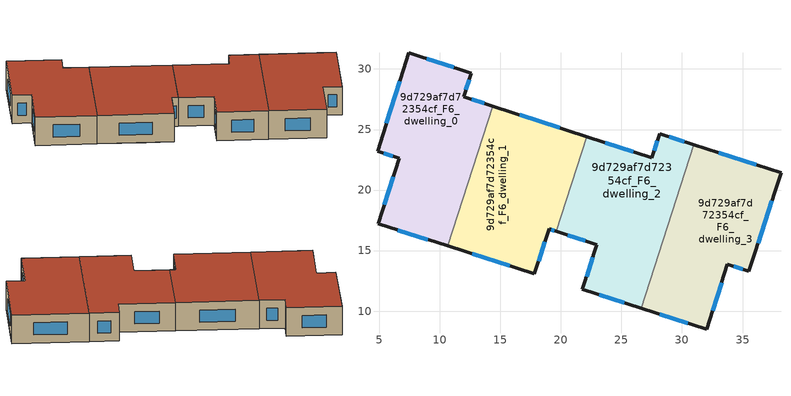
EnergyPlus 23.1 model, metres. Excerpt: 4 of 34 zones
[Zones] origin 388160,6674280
9d729af7d72354cf_F6_dwelling_0
 floor to 9d729af7d72354cf_F5_dwelling_0 (EU_floor_Construction): 12.61,29.66 11.97,27.71 12.85,27.43 9.13,15.87 4.89,17.23 6.64,22.63 4.85,23.2 7.44,31.33 z18
 floor to 9d729af7d72354cf_F5_dwelling_1 (EU_floor_Construction): 14.36,26.93 10.64,15.38 9.13,15.87 12.85,27.43 z18
 wall outside (EU_wall_Construction): 14.36,26.93 11.97,27.71 12.61,29.66 7.44,31.33 4.85,23.2 6.64,22.63 4.89,17.23 10.64,15.38 z18:21
 wall to 9d729af7d72354cf_F6_dwelling_1 (EU_wall_Construction): 10.64,15.38 14.36,26.93 z18:21
 window (EU_Window_Construction): 6.54,16.7 9,15.91 / 6.14,21.08 5.39,18.77 / 5.36,23.04 6.13,22.79 / 6.7,29.01 5.59,25.52 / 11.13,30.14 8.92,30.85 / 12.15,28.27 12.43,29.11 / 13.68,27.16 12.65,27.49 z18.86:20.14
 roof outside (EU_roof_Construction): 10.64,15.38 14.36,26.93 11.97,27.71 12.61,29.66 7.44,31.33 4.85,23.2 6.64,22.63 4.89,17.23 z21
9d729af7d72354cf_F6_dwelling_1
 floor to 9d729af7d72354cf_F5_dwelling_1 (EU_floor_Construction): 18.91,25.46 15.2,13.92 10.64,15.38 14.36,26.93 z18
 floor to 9d729af7d72354cf_F5_dwelling_3 (EU_floor_Construction): 20.57,19.54 19.62,16.59 19.02,16.79 17.82,13.08 15.2,13.92 17.34,20.58 z18
 floor to 9d729af7d72354cf_F5_dwelling_2 (EU_floor_Construction): 22.14,24.41 20.57,19.54 17.34,20.58 18.91,25.46 z18
 wall outside (EU_wall_Construction): 10.64,15.38 17.82,13.08 19.02,16.79 19.62,16.59 / 22.14,24.41 14.36,26.93 z18:21
 wall to 9d729af7d72354cf_F6_dwelling_2 (EU_wall_Construction): 19.62,16.59 22.14,24.41 z18:21
 window (EU_Window_Construction): 18.16,14.14 18.68,15.73 / 12.69,14.72 15.77,13.73 / 19.92,25.13 16.59,26.21 / 19.19,16.73 19.45,16.65 z18.86:20.14
 roof outside (EU_roof_Construction): 19.62,16.59 22.14,24.41 14.36,26.93 10.64,15.38 17.82,13.08 19.02,16.79 z21
9d729af7d72354cf_F6_dwelling_2
 floor to 9d729af7d72354cf_F5_dwelling_2 (EU_floor_Construction): 30.97,23.75 28.77,16.9 20.57,19.54 22.14,24.41 27.51,22.67 28.16,24.66 z18
 floor to 9d729af7d72354cf_F5_dwelling_3 (EU_floor_Construction): 28.77,16.9 26.63,10.25 21.78,11.8 22.97,15.49 19.62,16.59 20.57,19.54 z18
 wall outside (EU_wall_Construction): 19.62,16.59 22.97,15.49 21.78,11.8 26.62,10.25 / 30.97,23.75 28.16,24.66 27.51,22.67 22.14,24.41 z18:21
 wall to 9d729af7d72354cf_F6_dwelling_3 (EU_wall_Construction): 26.62,10.25 30.97,23.75 z18:21
 window (EU_Window_Construction): 23.16,11.36 25.24,10.69 / 22.63,14.44 22.12,12.86 / 20.58,16.28 22.02,15.81 / 25.97,23.17 23.67,23.91 / 27.97,24.09 27.69,23.24 / 30.17,24.01 28.96,24.4 z18.86:20.14
 roof outside (EU_roof_Construction): 26.62,10.25 30.97,23.75 28.16,24.66 27.51,22.67 22.14,24.41 19.62,16.59 22.97,15.49 21.78,11.8 z21
9d729af7d72354cf_F6_dwelling_3
 floor to 9d729af7d72354cf_F5_dwelling_4 (EU_floor_Construction): 38.18,21.43 35.53,13.27 33.76,13.85 32.03,8.51 27.92,9.83 32.27,23.33 z18
 floor adiabatic (EU_floor_Construction): 32.27,23.33 27.92,9.83 32.03,8.51 26.62,10.25 30.97,23.75 z18
 wall outside (EU_wall_Construction): 26.62,10.25 32.03,8.51 33.76,13.85 35.53,13.27 38.18,21.43 30.97,23.75 z18:21
 window (EU_Window_Construction): 32.52,10.04 33.26,12.33 / 28.17,9.75 30.49,9.01 / 36.12,22.09 33.03,23.08 / 36.29,15.6 37.42,19.1 / 34.26,13.69 35.03,13.44 z18.86:20.14
 roof outside (EU_roof_Construction): 35.53,13.27 38.18,21.43 30.97,23.75 26.62,10.25 32.03,8.51 33.76,13.85 z21
[Building]
EU S2 Campaign: North Axis=0; Terrain=City; Solar Distribution=FullExterior
[Site:Location]
Helsinki-Vantaa.AP: Latitude=60.317; Longitude=24.963; Time Zone=2; Elevation=54.6
[SizingPeriod:WeatherFileDays]
AnnualSizingPeriod: Begin Month=1; Begin Day of Month=1; End Month=12; End Day of Month=31; Day of Week for Start Day=Monday; Use Weather File Daylight Saving Period=No; Use Weather File Rain and Snow Indicators=No
[MATERIAL]
EU_InternalMass_Material: Roughness=MediumRough; Thickness=0.1; Conductivity=1; Density=1800; Specific Heat=900; Thermal Absorptance=0.9; Solar Absorptance=0.7; Visible Absorptance=0.7
[MATERIAL:NOMASS] Roughness=MediumRough; Thermal Absorptance=0.9; Solar Absorptance=0.7; Visible Absorptance=0.7
Name | Thermal Resistance
EU_wall_NoMass | 5.91765
EU_roof_NoMass | 11.1778
EU_floor_NoMass | 6.2875
[WINDOWMATERIAL:SIMPLEGLAZINGSYSTEM]
EU_Window_SimpleGlazing: UFactor=0.994035; Solar Heat Gain Coefficient=0.7; Visible Transmittance=0.7
[CONSTRUCTION]
EU_wall_Construction: EU_wall_NoMass
EU_roof_Construction: EU_roof_NoMass
EU_floor_Construction: EU_floor_NoMass
EU_Window_Construction: EU_Window_SimpleGlazing
EU_InternalMass_Construction: EU_InternalMass_Material
[ZONE] Type=1; Multiplier=1; Ceiling Height=autocalculate; Floor Area=autocalculate; Part of Total Floor Area=Yes
Name | Volume
9d729af7d72354cf_F6_dwelling_0 | 290.012
9d729af7d72354cf_F6_dwelling_1 | 290.013
9d729af7d72354cf_F6_dwelling_2 | 290.037
9d729af7d72354cf_F6_dwelling_3 | 289.986
[INTERNALMASS] Construction=EU_InternalMass_Construction
Name | Zone or ZoneList | Surface Area
9d729af7d72354cf_F6_dwelling_0_EU_InternalMass | 9d729af7d72354cf_F6_dwelling_0 | 96.6708
9d729af7d72354cf_F6_dwelling_1_EU_InternalMass | 9d729af7d72354cf_F6_dwelling_1 | 96.671
9d729af7d72354cf_F6_dwelling_2_EU_InternalMass | 9d729af7d72354cf_F6_dwelling_2 | 96.679
9d729af7d72354cf_F6_dwelling_3_EU_InternalMass | 9d729af7d72354cf_F6_dwelling_3 | 96.6619
[OTHEREQUIPMENT] Fuel Type=Electricity; Design Level Calculation Method=Watts/Area; Power per Zone Floor Area=1; Fraction Latent=0; Fraction Radiant=0; Fraction Lost=0; Carbon Dioxide Generation Rate=0; EndUse Subcategory=EU_Step8_InternalGains
Name | Zone or ZoneList or Space or SpaceList | Schedule
EU_Step8_InternalGain_9d729af7d72354cf_F6_dwelling_0_f000 | 9d729af7d72354cf_F6_dwelling_0 | EU_Step8_GainSchedule_9d729af7d72354cf_F6_dwelling_0_f000
EU_Step8_InternalGain_9d729af7d72354cf_F6_dwelling_1_f000 | 9d729af7d72354cf_F6_dwelling_1 | EU_Step8_GainSchedule_9d729af7d72354cf_F6_dwelling_1_f000
EU_Step8_InternalGain_9d729af7d72354cf_F6_dwelling_2_f000 | 9d729af7d72354cf_F6_dwelling_2 | EU_Step8_GainSchedule_9d729af7d72354cf_F6_dwelling_2_f000
EU_Step8_InternalGain_9d729af7d72354cf_F6_dwelling_3_f000 | 9d729af7d72354cf_F6_dwelling_3 | EU_Step8_GainSchedule_9d729af7d72354cf_F6_dwelling_3_f000
[ZONEVENTILATION:DESIGNFLOWRATE] Schedule=EU_AlwaysOn; Design Flow Rate Calculation Method=AirChanges/Hour; Air Changes per Hour=0.596421; Ventilation Type=Natural; Fan Pressure Rise=0; Fan Total Efficiency=1; Constant Term Coefficient=1; Temperature Term Coefficient=0; Velocity Term Coefficient=0; Velocity Squared Term Coefficient=0; Minimum Indoor Temperature=-100; Maximum Indoor Temperature=100; Delta Temperature=-100; Minimum Outdoor Temperature=-100; Maximum Outdoor Temperature=100; Maximum Wind Speed=40
Name | Zone or ZoneList or Space or SpaceList
EU_ConstantAir_9d729af7d72354cf_F6_dwelling_0 | 9d729af7d72354cf_F6_dwelling_0
EU_ConstantAir_9d729af7d72354cf_F6_dwelling_1 | 9d729af7d72354cf_F6_dwelling_1
EU_ConstantAir_9d729af7d72354cf_F6_dwelling_2 | 9d729af7d72354cf_F6_dwelling_2
EU_ConstantAir_9d729af7d72354cf_F6_dwelling_3 | 9d729af7d72354cf_F6_dwelling_3
[HVACTEMPLATE:THERMOSTAT] Constant Heating Setpoint=20; Constant Cooling Setpoint=50
EU_HeatOnly_9d729af7d72354cf_F0_dwelling_0; EU_HeatOnly_9d729af7d72354cf_F0_dwelling_1; EU_HeatOnly_9d729af7d72354cf_F0_dwelling_2; EU_HeatOnly_9d729af7d72354cf_F0_dwelling_3; EU_HeatOnly_9d729af7d72354cf_F0_dwelling_4; EU_HeatOnly_9d729af7d72354cf_F1_dwelling_0; EU_HeatOnly_9d729af7d72354cf_F1_dwelling_1; EU_HeatOnly_9d729af7d72354cf_F1_dwelling_2; EU_HeatOnly_9d729af7d72354cf_F1_dwelling_3; EU_HeatOnly_9d729af7d72354cf_F1_dwelling_4; EU_HeatOnly_9d729af7d72354cf_F2_dwelling_0; EU_HeatOnly_9d729af7d72354cf_F2_dwelling_1; EU_HeatOnly_9d729af7d72354cf_F2_dwelling_2; EU_HeatOnly_9d729af7d72354cf_F2_dwelling_3; EU_HeatOnly_9d729af7d72354cf_F2_dwelling_4; EU_HeatOnly_9d729af7d72354cf_F3_dwelling_0; EU_HeatOnly_9d729af7d72354cf_F3_dwelling_1; EU_HeatOnly_9d729af7d72354cf_F3_dwelling_2; EU_HeatOnly_9d729af7d72354cf_F3_dwelling_3; EU_HeatOnly_9d729af7d72354cf_F3_dwelling_4; EU_HeatOnly_9d729af7d72354cf_F4_dwelling_0; EU_HeatOnly_9d729af7d72354cf_F4_dwelling_1; EU_HeatOnly_9d729af7d72354cf_F4_dwelling_2; EU_HeatOnly_9d729af7d72354cf_F4_dwelling_3; EU_HeatOnly_9d729af7d72354cf_F4_dwelling_4; EU_HeatOnly_9d729af7d72354cf_F5_dwelling_0; EU_HeatOnly_9d729af7d72354cf_F5_dwelling_1; EU_HeatOnly_9d729af7d72354cf_F5_dwelling_2; EU_HeatOnly_9d729af7d72354cf_F5_dwelling_3; EU_HeatOnly_9d729af7d72354cf_F5_dwelling_4; EU_HeatOnly_9d729af7d72354cf_F6_dwelling_0; EU_HeatOnly_9d729af7d72354cf_F6_dwelling_1; EU_HeatOnly_9d729af7d72354cf_F6_dwelling_2; EU_HeatOnly_9d729af7d72354cf_F6_dwelling_3
[HVACTEMPLATE:ZONE:IDEALLOADSAIRSYSTEM] System Availability Schedule=EU_AlwaysOn; Maximum Heating Supply Air Temperature=50; Minimum Cooling Supply Air Temperature=13; Maximum Heating Supply Air Humidity Ratio=0.0156; Minimum Cooling Supply Air Humidity Ratio=0.0077; Heating Limit=NoLimit; Cooling Limit=NoLimit; Heating Availability Schedule=EU_AlwaysOn; Cooling Availability Schedule=EU_CoolingOff; Dehumidification Control Type=ConstantSensibleHeatRatio; Cooling Sensible Heat Ratio=0.7; Dehumidification Setpoint=60; Humidification Control Type=None; Humidification Setpoint=30; Outdoor Air Method=None; Outdoor Air Flow Rate per Person=0.00944; Outdoor Air Flow Rate per Zone Floor Area=0; Outdoor Air Flow Rate per Zone=0; Demand Controlled Ventilation Type=None; Outdoor Air Economizer Type=NoEconomizer; Heat Recovery Type=None; Sensible Heat Recovery Effectiveness=0.7; Latent Heat Recovery Effectiveness=0.65
Name | Template Thermostat
9d729af7d72354cf_F6_dwelling_0 | EU_HeatOnly_9d729af7d72354cf_F6_dwelling_0
9d729af7d72354cf_F6_dwelling_1 | EU_HeatOnly_9d729af7d72354cf_F6_dwelling_1
9d729af7d72354cf_F6_dwelling_2 | EU_HeatOnly_9d729af7d72354cf_F6_dwelling_2
9d729af7d72354cf_F6_dwelling_3 | EU_HeatOnly_9d729af7d72354cf_F6_dwelling_3
[SIZING:ZONE] Zone Cooling Design Supply Air Temperature Input Method=SupplyAirTemperature; Zone Cooling Design Supply Air Temperature=13; Zone Heating Design Supply Air Temperature Input Method=SupplyAirTemperature; Zone Heating Design Supply Air Temperature=50; Zone Cooling Design Supply Air Humidity Ratio=0.008; Zone Heating Design Supply Air Humidity Ratio=0.008; Cooling Design Air Flow Method=DesignDay; Cooling Design Air Flow Rate=0; Cooling Minimum Air Flow per Zone Floor Area=0.000762; Cooling Minimum Air Flow=0; Cooling Minimum Air Flow Fraction=0.2; Heating Design Air Flow Method=DesignDay; Heating Design Air Flow Rate=0; Heating Maximum Air Flow per Zone Floor Area=0.002032; Heating Maximum Air Flow=0.141576; Heating Maximum Air Flow Fraction=0.3; Account for Dedicated Outdoor Air System=No; Dedicated Outdoor Air System Control Strategy=NeutralSupplyAir; Dedicated Outdoor Air Low Setpoint Temperature for Design=autosize; Dedicated Outdoor Air High Setpoint Temperature for Design=autosize; Zone Load Sizing Method=Sensible Load Only No Latent Load; Zone Latent Cooling Design Supply Air Humidity Ratio Input Method=HumidityRatioDifference; Zone Cooling Design Supply Air Humidity Ratio Difference=0.005; Zone Latent Heating Design Supply Air Humidity Ratio Input Method=HumidityRatioDifference; Zone Humidification Design Supply Air Humidity Ratio Difference=0.005
9d729af7d72354cf_F6_dwelling_0; 9d729af7d72354cf_F6_dwelling_1; 9d729af7d72354cf_F6_dwelling_2; 9d729af7d72354cf_F6_dwelling_3
[SCHEDULE:CONSTANT]
Name | Hourly Value
EU_AlwaysOn | 1
EU_CoolingOff | 0
[SCHEDULE:FILE] Column Number=1; Rows to Skip at Top=0; Number of Hours of Data=8760; Column Separator=Comma; Interpolate to Timestep=No; Minutes per Item=60; Adjust Schedule for Daylight Savings=Yes
Name | File
EU_Step8_GainSchedule_9d729af7d72354cf_F6_dwelling_0_f000 | ../../schedules/9d729af7d72354cf/9d729af7d72354cf_F6_dwelling_0_f000_gain.csv
EU_Step8_GainSchedule_9d729af7d72354cf_F6_dwelling_1_f000 | ../../schedules/9d729af7d72354cf/9d729af7d72354cf_F6_dwelling_1_f000_gain.csv
EU_Step8_GainSchedule_9d729af7d72354cf_F6_dwelling_2_f000 | ../../schedules/9d729af7d72354cf/9d729af7d72354cf_F6_dwelling_2_f000_gain.csv
EU_Step8_GainSchedule_9d729af7d72354cf_F6_dwelling_3_f000 | ../../schedules/9d729af7d72354cf/9d729af7d72354cf_F6_dwelling_3_f000_gain.csv
